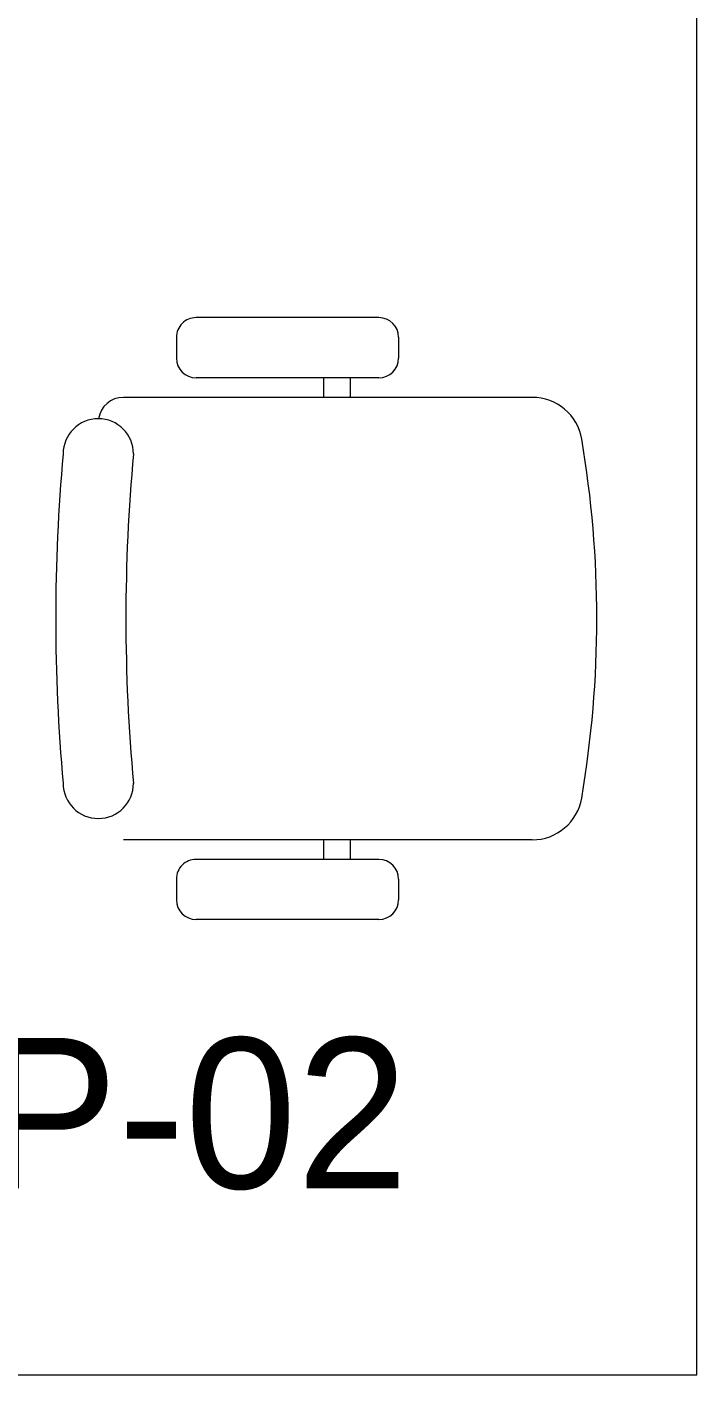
# Model space of a CAD drawing. Header units: metres. Extents: x 75097 to 220695, y -1557923 to -1361206.
# Drawn here: x 117490 to 118159, y -1403665 to -1402304 of the extents above; entities that cross this region are included whole.
import ezdxf
from ezdxf import colors
from ezdxf.entities.mleader import LeaderData, LeaderLine
from ezdxf.math import Vec2, Vec3

# ---------------------------------------------------------------- set-up
doc = ezdxf.new("R2010")
doc.units = ezdxf.units.M
doc.layers.get('0').update_dxf_attribs({"lineweight": 0})
doc.layers.add('A-100 - Copy$0$Medical Equipment and Furniture', color=8, linetype='Continuous', lineweight=0)
doc.layers.add('A-100 - Copy$0$NEW', color=8, linetype='Continuous', lineweight=5)
doc.layers.add('E-POWR', color=7, linetype='Continuous', lineweight=9, true_color=0x4e7e3e)
doc.styles.get("Standard").update_dxf_attribs({"font": 'GOTHIC.TTF'})

# ---------------------------------------------------------------- blocks, each defined once
blk = doc.blocks.new('*X81')
for p, q in [((5, 3), (5, 3)), ((5, 3), (5, 3)), ((5, 3), (5, 3)), ((5, 3), (5, 3)), ((5, 3), (5, 3)), ((5, 3), (5, 3)), ((5, 3), (5, 3)), ((5, 3), (5, 3)), ((5, 3), (5, 3)), ((5, 3), (5, 3)), ((5, 3), (5, 3)), ((5, 3), (5, 3)), ((5, 3), (5, 3)), ((5, 3), (5, 3)), ((5, 3), (5, 3)), ((5, 3), (5, 3)), ((5, 3), (5, 3)), ((5, 3), (5, 3)), ((5, 3), (5, 3)), ((5, 3), (5, 3)), ((5, 3), (5, 3)), ((5, 3), (5, 3)), ((5, 3), (5, 3)), ((5, 3), (5, 3)), ((5, 3), (5, 3)), ((5, 3), (5, 3)), ((5, 3), (5, 3)), ((5, 3), (5, 3)), ((5, 3), (5, 3)), ((5, 3), (5, 3)), ((5, 3), (5, 3)), ((5, 3), (5, 3)), ((5, 3), (5, 3)), ((5, 3), (5, 3)), ((5, 3), (5, 3)), ((5, 3), (5, 3)), ((5, 3), (5, 3)), ((5, 3), (5, 3)), ((5, 3), (5, 3)), ((5, 3), (5, 3)), ((5, 3), (5, 3)), ((5, 3), (5, 3)), ((5, 3), (5, 3)), ((5, 3), (5, 3)), ((5, 3), (5, 3)), ((5, 3), (5, 3)), ((5, 3), (5, 3)), ((5, 3), (5, 3)), ((5, 3), (5, 3)), ((5, 3), (5, 3)), ((5, 3), (5, 3)), ((5, 3), (5, 3)), ((5, 3), (5, 3)), ((5, 3), (5, 3)), ((5, 3), (5, 3)), ((5, 3), (5, 3)), ((5, 3), (5, 3)), ((5, 3), (5, 3)), ((5, 3), (5, 3)), ((5, 3), (5, 3)), ((5, 3), (5, 3)), ((5, 3), (5, 3)), ((5, 3), (5, 3)), ((5, 3), (5, 3)), ((5, 3), (5, 3)), ((5, 3), (5, 3)), ((6, 3), (5, 3)), ((5, 3), (5, 3)), ((6, 3), (5, 3)), ((5, 3), (5, 3)), ((6, 3), (5, 3)), ((5, 3), (5, 3)), ((6, 3), (5, 3)), ((5, 3), (5, 3)), ((5, 3), (5, 3)), ((5, 3), (5, 3)), ((5, 3), (5, 3)), ((5, 3), (5, 3)), ((5, 3), (5, 3)), ((5, 3), (5, 3)), ((5, 3), (5, 3)), ((5, 3), (5, 3)), ((5, 3), (5, 3)), ((5, 3), (5, 3)), ((5, 3), (5, 3)), ((5, 3), (5, 3)), ((5, 3), (5, 3)), ((5, 3), (5, 3)), ((5, 3), (5, 3)), ((5, 3), (5, 3)), ((5, 3), (5, 3)), ((5, 3), (5, 3)), ((5, 3), (5, 3)), ((5, 3), (5, 3)), ((5, 3), (5, 3)), ((5, 3), (5, 3)), ((6, 3), (6, 3)), ((6, 3), (6, 3)), ((6, 3), (6, 3)), ((6, 3), (6, 3)), ((6, 3), (6, 3)), ((6, 3), (6, 3)), ((6, 3), (6, 3)), ((6, 3), (6, 3)), ((6, 3), (6, 3)), ((6, 3), (6, 3)), ((6, 3), (6, 3)), ((6, 3), (6, 3)), ((6, 3), (6, 3)), ((6, 3), (6, 3)), ((6, 3), (6, 3)), ((6, 3), (6, 3)), ((6, 3), (6, 3)), ((6, 3), (6, 3)), ((6, 3), (6, 3)), ((6, 3), (6, 3)), ((6, 3), (6, 3)), ((6, 3), (6, 3)), ((6, 3), (6, 3)), ((6, 3), (6, 3)), ((6, 3), (6, 3)), ((6, 3), (6, 3)), ((6, 3), (6, 3)), ((6, 3), (6, 3)), ((6, 3), (6, 3)), ((6, 3), (6, 3)), ((6, 3), (6, 3)), ((6, 3), (6, 3)), ((6, 3), (6, 3)), ((6, 3), (6, 3)), ((6, 3), (6, 3)), ((6, 3), (6, 3)), ((6, 3), (6, 3)), ((6, 3), (6, 3)), ((6, 3), (6, 3)), ((6, 3), (6, 3)), ((6, 3), (6, 3)), ((6, 3), (6, 3)), ((6, 3), (6, 3)), ((6, 3), (6, 3)), ((6, 3), (6, 3)), ((6, 3), (6, 3)), ((6, 3), (6, 3)), ((6, 3), (6, 3)), ((6, 3), (6, 3)), ((6, 3), (6, 3)), ((6, 3), (6, 3)), ((6, 3), (6, 3)), ((6, 3), (6, 3)), ((6, 3), (6, 3)), ((6, 3), (6, 3)), ((6, 3), (6, 3)), ((6, 3), (6, 3)), ((6, 3), (6, 3)), ((6, 3), (6, 3)), ((6, 3), (6, 3)), ((6, 3), (6, 3)), ((6, 3), (6, 3)), ((6, 3), (6, 3)), ((6, 3), (6, 3)), ((6, 3), (6, 3)), ((6, 3), (6, 3)), ((6, 3), (6, 3)), ((6, 3), (6, 3)), ((6, 3), (6, 3)), ((6, 3), (6, 3)), ((6, 3), (6, 3)), ((6, 3), (6, 3)), ((6, 3), (6, 3)), ((6, 3), (6, 3)), ((6, 3), (6, 3)), ((6, 3), (6, 3)), ((6, 3), (6, 3)), ((6, 3), (6, 3)), ((6, 3), (6, 3)), ((6, 3), (6, 3)), ((6, 3), (6, 3)), ((6, 3), (6, 3)), ((6, 3), (6, 3)), ((6, 3), (6, 3)), ((6, 3), (6, 3)), ((6, 3), (6, 3)), ((6, 3), (6, 3)), ((6, 3), (6, 3)), ((6, 3), (6, 3)), ((6, 3), (6, 3)), ((6, 3), (6, 3)), ((6, 3), (6, 3)), ((6, 3), (6, 3)), ((6, 3), (6, 3)), ((6, 3), (6, 3)), ((6, 3), (6, 3)), ((6, 3), (6, 3)), ((6, 3), (6, 3)), ((6, 3), (6, 3)), ((6, 3), (6, 3)), ((6, 3), (6, 3)), ((6, 3), (6, 3)), ((6, 3), (6, 3)), ((6, 3), (6, 3)), ((6, 3), (6, 3)), ((6, 3), (6, 3)), ((6, 3), (6, 3)), ((6, 3), (6, 3)), ((6, 3), (6, 3)), ((6, 3), (6, 3)), ((6, 3), (6, 3)), ((6, 3), (6, 3)), ((6, 3), (6, 3)), ((6, 3), (6, 3)), ((6, 3), (6, 3)), ((6, 3), (6, 3)), ((6, 3), (6, 3)), ((6, 3), (6, 3)), ((6, 3), (6, 3)), ((6, 3), (6, 3)), ((6, 3), (6, 3)), ((6, 3), (6, 3)), ((6, 3), (6, 3)), ((6, 3), (6, 3)), ((6, 3), (6, 3)), ((6, 3), (6, 3)), ((6, 3), (6, 3)), ((6, 3), (6, 3)), ((6, 3), (6, 3)), ((6, 3), (6, 3)), ((6, 3), (6, 3)), ((6, 3), (6, 3)), ((6, 3), (6, 3)), ((6, 3), (6, 3)), ((6, 3), (6, 3)), ((6, 3), (6, 3)), ((6, 3), (6, 3)), ((6, 3), (6, 3)), ((6, 3), (6, 3)), ((6, 3), (6, 3)), ((6, 3), (6, 3)), ((6, 3), (6, 3)), ((6, 3), (6, 3)), ((6, 3), (6, 3)), ((6, 3), (6, 3)), ((6, 3), (6, 3)), ((6, 3), (6, 3)), ((6, 3), (6, 3)), ((6, 3), (6, 3)), ((6, 3), (6, 3)), ((6, 3), (6, 3)), ((6, 3), (6, 3)), ((6, 3), (6, 3)), ((6, 3), (6, 3)), ((6, 3), (6, 3)), ((6, 3), (6, 3)), ((6, 3), (6, 3)), ((6, 3), (6, 3)), ((6, 3), (6, 3)), ((6, 3), (6, 3)), ((6, 3), (6, 3)), ((6, 3), (6, 3)), ((6, 3), (6, 3)), ((6, 3), (6, 3)), ((6, 3), (6, 3)), ((6, 3), (6, 3)), ((6, 3), (6, 3)), ((6, 3), (6, 3)), ((6, 3), (6, 3)), ((6, 3), (6, 3)), ((6, 3), (6, 3)), ((6, 3), (6, 3)), ((6, 3), (6, 3)), ((6, 3), (6, 3)), ((6, 3), (6, 3)), ((6, 3), (6, 3)), ((6, 3), (6, 3)), ((6, 3), (6, 3)), ((6, 3), (6, 3)), ((6, 3), (6, 3)), ((6, 3), (6, 3)), ((6, 3), (6, 3)), ((6, 3), (6, 3)), ((6, 3), (6, 3)), ((6, 3), (6, 3)), ((6, 3), (6, 3)), ((6, 3), (6, 3)), ((6, 3), (6, 3)), ((6, 3), (6, 3)), ((6, 3), (6, 3)), ((6, 3), (6, 3)), ((6, 3), (6, 3)), ((6, 3), (6, 3)), ((6, 3), (6, 3)), ((6, 3), (6, 3)), ((6, 3), (6, 3)), ((6, 3), (6, 3)), ((6, 3), (6, 3)), ((6, 3), (6, 3)), ((6, 3), (6, 3)), ((6, 3), (6, 3)), ((6, 3), (6, 3)), ((6, 3), (6, 3)), ((6, 3), (6, 3)), ((6, 3), (5, 3)), ((6, 3), (5, 3)), ((6, 3), (5, 3)), ((6, 3), (5, 3)), ((6, 3), (5, 3)), ((6, 3), (6, 3)), ((6, 3), (6, 3)), ((6, 3), (6, 3)), ((6, 3), (6, 3)), ((6, 3), (6, 3)), ((6, 3), (6, 3)), ((6, 3), (6, 3)), ((6, 3), (6, 3)), ((6, 3), (6, 3)), ((6, 3), (6, 3)), ((6, 3), (6, 3)), ((6, 3), (6, 3)), ((6, 3), (6, 3)), ((6, 3), (6, 3)), ((6, 3), (6, 3)), ((6, 3), (6, 3)), ((6, 3), (6, 3)), ((6, 3), (6, 3)), ((6, 3), (6, 3)), ((6, 3), (6, 3)), ((6, 3), (6, 3)), ((6, 3), (6, 3)), ((6, 3), (6, 3)), ((6, 3), (6, 3)), ((6, 3), (6, 3)), ((6, 3), (6, 3)), ((6, 3), (6, 3)), ((6, 3), (6, 3)), ((6, 3), (6, 3)), ((6, 3), (6, 3)), ((6, 3), (6, 3)), ((6, 3), (6, 3)), ((6, 3), (6, 3)), ((6, 3), (6, 3)), ((6, 3), (6, 3)), ((6, 3), (6, 3)), ((6, 3), (6, 3)), ((6, 3), (6, 3)), ((6, 3), (6, 3)), ((6, 3), (6, 3)), ((6, 3), (6, 3)), ((6, 3), (6, 3)), ((6, 3), (6, 3)), ((6, 3), (6, 3)), ((6, 3), (6, 3)), ((6, 3), (6, 3)), ((6, 3), (6, 3)), ((6, 3), (6, 3)), ((6, 3), (6, 3)), ((6, 3), (6, 3)), ((6, 3), (6, 3)), ((6, 3), (6, 3)), ((6, 3), (6, 3)), ((6, 3), (6, 3)), ((6, 3), (6, 3)), ((6, 3), (6, 3)), ((6, 3), (6, 3)), ((6, 3), (6, 3)), ((6, 3), (6, 3)), ((6, 3), (6, 3)), ((6, 3), (6, 3)), ((6, 3), (6, 3)), ((6, 3), (6, 3)), ((6, 3), (6, 3)), ((6, 3), (6, 3)), ((6, 3), (6, 3)), ((6, 3), (6, 3)), ((6, 3), (6, 3)), ((6, 3), (6, 3)), ((6, 3), (6, 3)), ((6, 3), (6, 3)), ((6, 3), (6, 3)), ((6, 3), (6, 3)), ((6, 3), (6, 3)), ((6, 3), (6, 3)), ((6, 3), (6, 3)), ((6, 3), (6, 3)), ((6, 3), (6, 3)), ((6, 3), (6, 3)), ((6, 3), (6, 3)), ((6, 3), (6, 3)), ((6, 3), (6, 3)), ((6, 3), (6, 3)), ((6, 3), (6, 3)), ((6, 3), (6, 3)), ((6, 3), (6, 3)), ((6, 3), (6, 3)), ((6, 3), (6, 3)), ((6, 3), (6, 3)), ((6, 3), (6, 3)), ((6, 3), (6, 3)), ((6, 3), (6, 3)), ((6, 3), (6, 3)), ((6, 3), (6, 3)), ((6, 3), (6, 3)), ((6, 3), (6, 3)), ((6, 3), (6, 3)), ((6, 3), (6, 3)), ((6, 3), (6, 3)), ((6, 3), (6, 3)), ((6, 3), (6, 3)), ((6, 3), (6, 3)), ((6, 3), (6, 3)), ((6, 3), (6, 3)), ((6, 3), (6, 3)), ((6, 3), (6, 3)), ((6, 3), (6, 3)), ((6, 3), (6, 3)), ((6, 3), (6, 3)), ((6, 3), (6, 3)), ((6, 3), (6, 3)), ((6, 3), (6, 3)), ((6, 3), (6, 3)), ((6, 3), (6, 3)), ((6, 3), (6, 3)), ((6, 3), (6, 3)), ((6, 3), (6, 3)), ((6, 3), (6, 3)), ((6, 3), (6, 3)), ((6, 3), (6, 3)), ((6, 3), (6, 3)), ((6, 3), (6, 3)), ((6, 3), (6, 3)), ((6, 3), (6, 3)), ((6, 3), (6, 3)), ((6, 3), (6, 3)), ((6, 3), (6, 3)), ((6, 3), (6, 3)), ((6, 3), (6, 3)), ((6, 3), (6, 3)), ((6, 3), (6, 3)), ((6, 3), (6, 3)), ((6, 3), (6, 3)), ((6, 3), (6, 3)), ((6, 3), (6, 3)), ((6, 3), (6, 3)), ((6, 3), (6, 3)), ((6, 3), (6, 3)), ((6, 3), (6, 3)), ((6, 3), (6, 3)), ((6, 3), (6, 3)), ((6, 3), (6, 3)), ((6, 3), (6, 3)), ((6, 3), (6, 3)), ((6, 3), (6, 3)), ((6, 3), (6, 3)), ((6, 3), (6, 3)), ((6, 3), (6, 3)), ((6, 3), (6, 3)), ((6, 3), (6, 3)), ((6, 3), (6, 3)), ((6, 3), (6, 3)), ((6, 3), (6, 3)), ((6, 3), (6, 3)), ((6, 3), (6, 3)), ((6, 3), (6, 3)), ((6, 3), (6, 3)), ((6, 3), (6, 3)), ((6, 3), (6, 3)), ((6, 3), (6, 3)), ((6, 3), (6, 3)), ((6, 3), (6, 3)), ((6, 3), (6, 3)), ((6, 3), (6, 3)), ((6, 3), (6, 3)), ((6, 3), (6, 3)), ((6, 3), (6, 3)), ((6, 3), (6, 3)), ((6, 3), (6, 3)), ((6, 3), (6, 3)), ((6, 3), (6, 3)), ((6, 3), (6, 3)), ((6, 3), (6, 3)), ((6, 3), (6, 3)), ((6, 3), (6, 3)), ((6, 3), (6, 3)), ((6, 3), (6, 3)), ((6, 3), (6, 3)), ((6, 3), (6, 3)), ((6, 3), (6, 3)), ((6, 3), (6, 3)), ((6, 3), (6, 3)), ((6, 3), (6, 3)), ((6, 3), (6, 3)), ((6, 3), (6, 3)), ((6, 3), (6, 3)), ((6, 3), (6, 3)), ((6, 3), (6, 3)), ((6, 3), (6, 3)), ((6, 3), (6, 3)), ((6, 3), (6, 3)), ((6, 3), (6, 3)), ((6, 3), (6, 3)), ((6, 3), (6, 3)), ((6, 3), (6, 3)), ((6, 3), (6, 3)), ((6, 3), (6, 3)), ((6, 3), (6, 3)), ((6, 3), (6, 3)), ((6, 3), (6, 3)), ((6, 3), (6, 3)), ((6, 3), (6, 3)), ((6, 3), (6, 3)), ((6, 3), (6, 3)), ((6, 3), (6, 3)), ((6, 3), (6, 3)), ((6, 3), (6, 3)), ((6, 3), (6, 3)), ((6, 3), (6, 3)), ((6, 3), (6, 3)), ((6, 3), (6, 3)), ((6, 3), (6, 3)), ((6, 3), (6, 3)), ((6, 3), (6, 3)), ((6, 3), (6, 3)), ((6, 3), (6, 3)), ((6, 3), (6, 3)), ((6, 3), (6, 3)), ((6, 3), (6, 3)), ((6, 3), (6, 3)), ((6, 3), (6, 3)), ((6, 3), (6, 3)), ((6, 3), (6, 3)), ((6, 3), (6, 3)), ((6, 3), (6, 3)), ((6, 3), (6, 3)), ((6, 3), (6, 3)), ((6, 3), (6, 3)), ((6, 3), (6, 3)), ((6, 3), (6, 3)), ((6, 3), (6, 3)), ((6, 3), (6, 3)), ((6, 3), (6, 3)), ((6, 3), (6, 3)), ((6, 3), (6, 3)), ((6, 3), (6, 3)), ((6, 3), (6, 3)), ((6, 3), (6, 3)), ((6, 3), (6, 3)), ((6, 3), (6, 3)), ((6, 3), (6, 3)), ((6, 3), (6, 3)), ((6, 3), (6, 3)), ((6, 3), (6, 3)), ((6, 3), (6, 3)), ((6, 3), (6, 3)), ((6, 3), (6, 3)), ((6, 3), (6, 3)), ((6, 3), (6, 3)), ((6, 3), (6, 3)), ((6, 3), (6, 3)), ((6, 3), (6, 3)), ((6, 3), (6, 3)), ((6, 3), (6, 3)), ((6, 3), (6, 3)), ((6, 3), (6, 3)), ((6, 3), (6, 3)), ((6, 3), (6, 3)), ((6, 3), (6, 3)), ((6, 3), (6, 3)), ((6, 3), (6, 3)), ((6, 3), (6, 3)), ((6, 3), (6, 3)), ((6, 3), (6, 3)), ((6, 3), (6, 3)), ((6, 3), (6, 3)), ((6, 3), (6, 3)), ((6, 3), (6, 3)), ((6, 3), (6, 3)), ((6, 3), (6, 3)), ((6, 3), (6, 3)), ((6, 3), (6, 3)), ((6, 3), (6, 3)), ((6, 3), (6, 3)), ((6, 3), (6, 3)), ((6, 3), (6, 3)), ((6, 3), (6, 3)), ((6, 3), (6, 3)), ((6, 3), (6, 3)), ((6, 3), (6, 3)), ((6, 3), (6, 3)), ((6, 3), (6, 3)), ((6, 3), (6, 3)), ((6, 3), (6, 3)), ((6, 3), (6, 3)), ((6, 3), (6, 3)), ((6, 3), (6, 3)), ((6, 3), (6, 3)), ((6, 3), (6, 3)), ((6, 3), (6, 3)), ((6, 3), (6, 3)), ((6, 3), (6, 3)), ((6, 3), (6, 3)), ((6, 3), (6, 3)), ((6, 3), (6, 3)), ((6, 3), (6, 3)), ((6, 3), (6, 3)), ((6, 3), (6, 3)), ((6, 3), (6, 3)), ((6, 3), (6, 3)), ((6, 3), (6, 3)), ((6, 3), (6, 3)), ((6, 3), (6, 3)), ((6, 3), (6, 3)), ((6, 3), (6, 3)), ((6, 3), (6, 3)), ((6, 3), (6, 3)), ((6, 3), (6, 3)), ((6, 3), (6, 3)), ((6, 3), (6, 3)), ((6, 3), (6, 3)), ((6, 3), (6, 3)), ((6, 3), (6, 3)), ((6, 3), (6, 3)), ((6, 3), (6, 3)), ((6, 3), (6, 3)), ((6, 3), (6, 3))]:
    blk.add_line(p, q)
blk = doc.blocks.new('*X82')
for p, q in [((13, 1), (13, 1)), ((13, 1), (13, 1)), ((13, 1), (13, 1)), ((13, 1), (13, 1)), ((13, 1), (13, 1)), ((13, 1), (13, 1)), ((13, 1), (13, 1)), ((13, 1), (13, 1)), ((13, 1), (13, 1)), ((13, 1), (13, 1)), ((13, 1), (13, 1)), ((13, 1), (13, 1)), ((13, 1), (13, 1)), ((13, 1), (13, 1)), ((13, 1), (13, 1)), ((13, 1), (14, 1)), ((13, 1), (14, 1)), ((13, 1), (14, 1)), ((13, 1), (13, 1)), ((13, 1), (13, 1)), ((13, 1), (13, 1)), ((13, 1), (13, 1)), ((13, 1), (13, 1)), ((13, 1), (13, 1)), ((13, 1), (13, 1)), ((13, 1), (13, 1)), ((13, 1), (13, 1)), ((13, 1), (13, 1)), ((13, 1), (13, 1)), ((13, 1), (13, 1)), ((13, 1), (13, 1)), ((13, 1), (13, 1)), ((13, 1), (13, 1)), ((13, 1), (13, 1)), ((13, 1), (13, 1)), ((13, 1), (13, 1)), ((13, 1), (13, 1)), ((13, 1), (13, 1)), ((13, 1), (13, 1)), ((13, 1), (13, 1)), ((13, 1), (13, 1)), ((13, 1), (13, 1)), ((13, 1), (13, 1)), ((13, 1), (13, 1)), ((13, 1), (13, 1)), ((13, 1), (13, 1)), ((13, 1), (13, 1)), ((13, 1), (13, 1)), ((13, 1), (13, 1)), ((13, 1), (13, 1)), ((13, 1), (13, 1)), ((13, 1), (13, 1)), ((13, 1), (13, 1)), ((13, 1), (13, 1)), ((13, 1), (13, 1)), ((13, 1), (13, 1)), ((13, 1), (13, 1)), ((13, 1), (13, 1)), ((13, 1), (13, 1)), ((13, 1), (13, 1)), ((13, 1), (13, 1)), ((13, 1), (13, 1)), ((13, 1), (13, 1)), ((13, 1), (13, 1)), ((13, 1), (13, 1)), ((13, 1), (13, 1)), ((13, 1), (13, 1)), ((13, 1), (13, 1)), ((13, 1), (13, 1)), ((13, 1), (13, 1)), ((13, 1), (13, 1)), ((13, 1), (13, 1)), ((13, 1), (13, 1)), ((13, 1), (13, 1)), ((13, 1), (13, 1)), ((13, 1), (13, 1)), ((13, 1), (13, 1)), ((13, 1), (13, 1)), ((13, 1), (13, 1)), ((13, 1), (13, 1)), ((13, 1), (13, 1)), ((13, 1), (13, 1)), ((13, 1), (13, 1)), ((13, 1), (13, 1)), ((13, 1), (13, 1)), ((13, 1), (13, 1)), ((13, 1), (13, 1)), ((13, 1), (13, 1)), ((13, 1), (13, 1)), ((13, 1), (13, 1)), ((13, 1), (13, 1)), ((13, 1), (13, 1)), ((13, 1), (13, 1)), ((13, 1), (13, 1)), ((13, 1), (13, 1)), ((13, 1), (13, 1)), ((13, 1), (13, 1)), ((13, 1), (13, 1)), ((13, 1), (13, 1)), ((13, 1), (13, 1)), ((13, 1), (13, 1)), ((13, 1), (13, 1)), ((13, 1), (13, 1)), ((13, 1), (13, 1)), ((13, 1), (13, 1)), ((13, 1), (13, 1)), ((13, 1), (13, 1)), ((13, 1), (13, 1)), ((13, 1), (13, 1)), ((13, 1), (13, 1)), ((13, 1), (13, 1)), ((13, 1), (13, 1)), ((13, 1), (13, 1)), ((13, 1), (13, 1)), ((13, 1), (13, 1)), ((13, 1), (13, 1)), ((13, 1), (13, 1)), ((13, 1), (13, 1)), ((13, 1), (13, 1)), ((13, 1), (13, 1)), ((13, 1), (13, 1)), ((13, 1), (13, 1)), ((13, 1), (13, 1)), ((13, 1), (14, 1)), ((13, 0), (13, 0)), ((13, 0), (13, 0)), ((13, 0), (13, 0)), ((13, 0), (13, 0)), ((13, 0), (13, 0)), ((13, 0), (13, 0)), ((13, 0), (13, 0)), ((13, 0), (13, 0)), ((13, 0), (13, 0)), ((13, 0), (13, 0)), ((13, 0), (13, 0)), ((13, 0), (13, 0)), ((13, 0), (13, 0)), ((13, 0), (13, 0)), ((13, 0), (13, 0)), ((13, 0), (13, 0)), ((13, 0), (13, 0)), ((13, 0), (13, 0)), ((13, 0), (13, 0)), ((13, 0), (13, 0)), ((13, 0), (13, 0)), ((13, 0), (13, 0)), ((13, 0), (13, 0)), ((13, 0), (13, 0)), ((13, 0), (13, 0)), ((13, 0), (13, 0)), ((13, 0), (13, 0)), ((13, 0), (13, 0)), ((13, 0), (13, 0)), ((13, 0), (13, 0)), ((13, 0), (13, 0)), ((13, 0), (13, 0)), ((13, 0), (13, 0)), ((13, 0), (13, 0)), ((13, 0), (13, 0)), ((13, 0), (13, 0)), ((13, 0), (13, 0)), ((13, 0), (13, 0)), ((13, 0), (13, 0)), ((13, 0), (13, 0)), ((13, 0), (13, 0)), ((13, 0), (13, 0)), ((13, 0), (13, 0)), ((13, 0), (13, 0)), ((13, 0), (13, 0)), ((13, 0), (13, 0)), ((13, 0), (13, 0)), ((13, 0), (13, 0)), ((13, 0), (14, 0)), ((13, 0), (14, 0)), ((13, 0), (13, 0)), ((13, 0), (14, 0)), ((14, 1), (14, 1)), ((14, 1), (14, 1)), ((14, 1), (14, 1)), ((14, 1), (14, 1)), ((14, 1), (14, 1)), ((14, 1), (14, 1)), ((14, 1), (14, 1)), ((14, 1), (14, 1)), ((14, 1), (14, 1)), ((14, 1), (14, 1)), ((14, 1), (14, 1)), ((14, 1), (14, 1)), ((14, 1), (14, 1)), ((14, 1), (14, 1)), ((14, 1), (14, 1)), ((14, 1), (14, 1)), ((14, 1), (14, 1)), ((14, 1), (14, 1)), ((14, 1), (14, 1)), ((14, 1), (14, 1)), ((14, 1), (14, 1)), ((14, 1), (14, 1)), ((14, 1), (14, 1)), ((14, 1), (14, 1)), ((14, 1), (14, 1)), ((14, 1), (14, 1)), ((14, 1), (14, 1)), ((14, 1), (14, 1)), ((14, 1), (14, 1)), ((14, 1), (14, 1)), ((14, 1), (14, 1)), ((14, 1), (14, 1)), ((14, 1), (14, 1)), ((14, 1), (14, 1)), ((14, 1), (14, 1)), ((14, 1), (14, 1)), ((14, 1), (14, 1)), ((14, 1), (14, 1)), ((14, 1), (14, 1)), ((14, 1), (14, 1)), ((14, 1), (14, 1)), ((14, 1), (14, 1)), ((14, 1), (14, 1)), ((14, 1), (14, 1)), ((14, 1), (14, 1)), ((14, 1), (14, 1)), ((14, 1), (14, 1)), ((14, 1), (14, 1)), ((14, 1), (14, 1)), ((14, 1), (14, 1)), ((14, 1), (14, 1)), ((14, 1), (14, 1)), ((14, 1), (14, 1)), ((14, 1), (14, 1)), ((14, 1), (14, 1)), ((14, 1), (14, 1)), ((14, 1), (14, 1)), ((14, 1), (14, 1)), ((14, 1), (14, 1)), ((14, 1), (14, 1)), ((14, 1), (14, 1)), ((14, 1), (14, 1)), ((14, 1), (14, 1)), ((14, 1), (14, 1)), ((14, 1), (14, 1)), ((14, 1), (14, 1)), ((14, 1), (14, 1)), ((14, 1), (14, 1)), ((14, 1), (14, 1)), ((14, 1), (14, 1)), ((14, 1), (14, 1)), ((14, 1), (14, 1)), ((14, 1), (14, 1)), ((14, 1), (14, 1)), ((14, 1), (14, 1)), ((14, 1), (14, 1)), ((14, 1), (14, 1)), ((14, 1), (14, 1)), ((14, 1), (14, 1)), ((14, 1), (14, 1)), ((14, 1), (14, 1)), ((14, 1), (14, 1)), ((14, 1), (14, 1)), ((14, 1), (14, 1)), ((14, 1), (14, 1)), ((14, 1), (14, 1)), ((14, 1), (14, 1)), ((14, 1), (14, 1)), ((14, 1), (14, 1)), ((14, 1), (14, 1)), ((14, 1), (14, 1)), ((14, 1), (14, 1)), ((14, 1), (14, 1)), ((14, 1), (14, 1)), ((14, 0), (14, 0)), ((14, 0), (14, 0)), ((14, 0), (14, 0)), ((14, 0), (14, 0)), ((14, 0), (14, 0)), ((14, 0), (14, 0)), ((14, 0), (14, 0)), ((14, 0), (14, 0)), ((14, 0), (14, 0)), ((14, 0), (14, 0)), ((14, 0), (14, 0)), ((14, 0), (14, 0)), ((14, 0), (14, 0)), ((14, 0), (14, 0)), ((14, 0), (14, 0)), ((14, 0), (14, 0)), ((14, 0), (14, 0)), ((14, 0), (14, 0)), ((14, 0), (14, 0)), ((14, 0), (14, 0)), ((14, 0), (14, 0)), ((14, 0), (14, 0)), ((14, 0), (14, 0)), ((14, 0), (14, 0)), ((14, 0), (14, 0)), ((14, 0), (14, 0)), ((14, 0), (14, 0)), ((14, 0), (14, 0)), ((14, 0), (14, 0)), ((14, 0), (14, 0)), ((14, 0), (14, 0)), ((14, 0), (14, 0)), ((14, 0), (14, 0)), ((14, 0), (14, 0)), ((14, 0), (14, 0)), ((14, 0), (14, 0)), ((14, 0), (14, 0)), ((14, 0), (14, 0)), ((14, 0), (14, 0)), ((14, 0), (14, 0)), ((14, 0), (14, 0)), ((14, 0), (14, 0)), ((14, 0), (14, 0)), ((14, 0), (14, 0)), ((14, 0), (14, 0)), ((14, 0), (14, 0)), ((14, 0), (14, 0)), ((14, 0), (14, 0)), ((13, 0), (13, 0)), ((13, 0), (14, 0)), ((13, 0), (13, 0)), ((13, 0), (14, 0)), ((13, 0), (13, 0)), ((13, 0), (14, 0)), ((13, 0), (13, 0)), ((13, 0), (13, 0)), ((13, 0), (13, 0)), ((13, 0), (13, 0)), ((13, 0), (14, 0)), ((13, 0), (13, 0)), ((13, 0), (14, 0)), ((13, 0), (13, 0)), ((13, 0), (14, 0)), ((13, 0), (13, 0)), ((13, 0), (14, 0)), ((13, 0), (13, 0)), ((13, 0), (14, 0)), ((13, 0), (13, 0)), ((13, 0), (14, 0)), ((13, 0), (13, 0)), ((13, 0), (14, 0)), ((13, 0), (13, 0)), ((13, 0), (13, 0)), ((13, 0), (13, 0)), ((13, 0), (14, 0)), ((13, 0), (13, 0)), ((13, 0), (14, 0)), ((13, 0), (13, 0)), ((13, 0), (14, 0)), ((13, 0), (13, 0)), ((13, 0), (14, 0)), ((13, 0), (13, 0)), ((13, 0), (13, 0)), ((13, 0), (13, 0)), ((13, 0), (13, 0)), ((13, 0), (13, 0)), ((13, 0), (13, 0)), ((13, 0), (13, 0)), ((13, 0), (13, 0)), ((13, 0), (13, 0)), ((13, 0), (13, 0)), ((13, 0), (13, 0)), ((13, 0), (13, 0)), ((13, 0), (13, 0)), ((13, 0), (13, 0)), ((13, 0), (13, 0)), ((13, 0), (13, 0)), ((13, 0), (13, 0)), ((13, 0), (13, 0)), ((13, 0), (13, 0)), ((13, 0), (13, 0)), ((13, 0), (13, 0)), ((13, 0), (13, 0)), ((13, 0), (13, 0)), ((13, 0), (13, 0)), ((13, 0), (13, 0)), ((13, 0), (13, 0)), ((13, 0), (13, 0)), ((13, 0), (13, 0)), ((13, 0), (13, 0)), ((13, 0), (13, 0)), ((13, 0), (13, 0)), ((13, -1), (13, -1)), ((13, -1), (13, -1)), ((13, -1), (13, -1)), ((13, -1), (13, -1)), ((13, -1), (13, -1)), ((13, -1), (14, -1)), ((13, -1), (13, -1)), ((14, 0), (14, 0)), ((14, 0), (14, 0)), ((14, 0), (14, 0)), ((14, 0), (14, 0)), ((14, 0), (14, 0)), ((14, 0), (14, 0)), ((14, 0), (14, 0)), ((14, 0), (14, 0)), ((14, 0), (14, 0)), ((14, 0), (14, 0)), ((14, 0), (14, 0)), ((14, 0), (14, 0)), ((14, 0), (14, 0)), ((14, 0), (14, 0)), ((14, 0), (14, 0)), ((13, 0), (14, 0)), ((14, 0), (14, 0)), ((14, 0), (14, 0)), ((14, 0), (14, 0)), ((14, 0), (14, 0)), ((14, 0), (14, 0)), ((14, 0), (14, 0)), ((14, 0), (14, 0)), ((14, 0), (14, 0)), ((14, 0), (14, 0)), ((14, 0), (14, 0)), ((14, 0), (14, 0)), ((14, 0), (14, 0)), ((14, 0), (14, 0)), ((14, 0), (14, 0)), ((14, 0), (14, 0)), ((14, 0), (14, 0)), ((14, 0), (14, 0)), ((14, 0), (14, 0)), ((14, 0), (14, 0)), ((14, 0), (14, 0)), ((14, 0), (14, 0)), ((14, 0), (14, 0)), ((14, 0), (14, 0)), ((14, 0), (14, 0)), ((14, 0), (14, 0)), ((14, 0), (14, 0)), ((14, 0), (14, 0)), ((14, 0), (14, 0)), ((14, 0), (14, 0)), ((14, 0), (14, 0)), ((14, 0), (14, 0)), ((14, 0), (14, 0)), ((14, 0), (14, 0)), ((14, 0), (14, 0)), ((14, -1), (14, -1)), ((14, -1), (14, -1)), ((14, -1), (14, -1)), ((14, -1), (14, -1)), ((14, -1), (14, -1))]:
    blk.add_line(p, q)
blk = doc.blocks.new('A-100 - Copy$0$GF21018-P')
for p, q in [((-0.2207, 0.4756), (-0.2207, 0.0675)), ((0.2205, 0.4756), (0.2205, 0.0675)), ((-0.2806, 0.3422), (-0.2598, 0.3422)), ((0.2596, 0.3422), (0.2804, 0.3422)), ((-0.3002, 0.3226), (-0.3002, 0.14)), ((-0.2402, 0.3226), (-0.2402, 0.14)), ((0.24, 0.3226), (0.24, 0.14)), ((0.3, 0.3226), (0.3, 0.14)), ((-0.2402, 0.2937), (-0.2207, 0.2937)), ((0.2205, 0.2937), (0.24, 0.2937)), ((-0.2402, 0.2671), (-0.2207, 0.2671)), ((0.2205, 0.2671), (0.24, 0.2671)), ((-0.2806, 0.1204), (-0.2598, 0.1204)), ((0.2596, 0.1204), (0.2804, 0.1204))]:
    blk.add_line(p, q)
for points in [[(0.24, 0.2937), (0.24, 0.2937), (0.24, 0.2937), (0.24, 0.2937), (0.24, 0.2937), (0.24, 0.2937), (0.24, 0.2937), (0.24, 0.2937), (0.24, 0.2937), (0.24, 0.2937), (0.24, 0.2937), (0.24, 0.2937), (0.24, 0.2937), (0.24, 0.2937), (0.24, 0.2937), (0.24, 0.2937), (0.24, 0.2937), (0.24, 0.2937), (0.24, 0.2937), (0.24, 0.2937), (0.24, 0.2937), (0.24, 0.2937), (0.24, 0.2937), (0.24, 0.2937), (0.24, 0.2937), (0.24, 0.2937), (0.24, 0.2937), (0.24, 0.2937), (0.24, 0.2937), (0.24, 0.2937), (0.24, 0.2937), (0.24, 0.2937), (0.24, 0.2937), (0.24, 0.2937), (0.24, 0.2937), (0.24, 0.2937), (0.24, 0.2937), (0.24, 0.2937), (0.24, 0.2937), (0.24, 0.2937), (0.24, 0.2937), (0.24, 0.2937), (0.24, 0.2937), (0.24, 0.2937), (0.24, 0.2937), (0.24, 0.2937), (0.24, 0.2937), (0.24, 0.2937), (0.24, 0.2937), (0.24, 0.2937), (0.24, 0.2937), (0.24, 0.2937), (0.24, 0.2937), (0.24, 0.2937), (0.24, 0.2937), (0.24, 0.2937), (0.24, 0.2937), (0.24, 0.2937), (0.24, 0.2937), (0.24, 0.2937), (0.24, 0.2937), (0.24, 0.2937), (0.24, 0.2937), (0.24, 0.2937), (0.24, 0.2937), (0.24, 0.2937), (0.24, 0.2937), (0.24, 0.2937), (0.24, 0.2937), (0.24, 0.2937), (0.24, 0.2937), (0.24, 0.2937), (0.24, 0.2937), (0.24, 0.2937), (0.24, 0.2937), (0.24, 0.2937), (0.24, 0.2937), (0.24, 0.2937), (0.24, 0.2937), (0.24, 0.2937), (0.24, 0.2937), (0.24, 0.2937), (0.24, 0.2937), (0.24, 0.2937), (0.24, 0.2937), (0.24, 0.2937), (0.24, 0.2937), (0.24, 0.2937), (0.24, 0.2937), (0.24, 0.2937), (0.24, 0.2937), (0.24, 0.2937), (0.24, 0.2937), (0.24, 0.2937), (0.24, 0.2937), (0.24, 0.2937), (0.24, 0.2937), (0.24, 0.2937), (0.24, 0.2937), (0.24, 0.2937), (0.24, 0.2937), (0.24, 0.2937), (0.24, 0.2937), (0.24, 0.2937), (0.24, 0.2937), (0.24, 0.2937), (0.24, 0.2937), (0.24, 0.2937), (0.24, 0.2937), (0.24, 0.2937), (0.24, 0.2937), (0.24, 0.2937), (0.24, 0.2937), (0.24, 0.2937), (0.24, 0.2937), (0.24, 0.2937), (0.24, 0.2937), (0.24, 0.2937), (0.24, 0.2937), (0.24, 0.2937), (0.24, 0.2937), (0.24, 0.2937), (0.24, 0.2937), (0.24, 0.2937), (0.24, 0.2937), (0.24, 0.2937), (0.24, 0.2937), (0.24, 0.2937), (0.24, 0.2937), (0.24, 0.2937), (0.24, 0.2937), (0.24, 0.2937), (0.24, 0.2937), (0.24, 0.2937), (0.24, 0.2937), (0.24, 0.2937), (0.24, 0.2937), (0.24, 0.2937), (0.24, 0.2937), (0.24, 0.2937), (0.24, 0.2937), (0.24, 0.2937), (0.24, 0.2937), (0.24, 0.2937), (0.24, 0.2937), (0.24, 0.2937), (0.24, 0.2937), (0.24, 0.2937), (0.24, 0.2937), (0.24, 0.2937), (0.24, 0.2937), (0.24, 0.2937), (0.24, 0.2937), (0.24, 0.2937), (0.24, 0.2937), (0.24, 0.2937), (0.24, 0.2937), (0.24, 0.2937), (0.24, 0.2937), (0.24, 0.2937), (0.24, 0.2937), (0.24, 0.2937), (0.24, 0.2937), (0.24, 0.2937), (0.24, 0.2937), (0.24, 0.2937), (0.24, 0.2937), (0.24, 0.2937), (0.24, 0.2937), (0.24, 0.2937), (0.24, 0.2937), (0.24, 0.2937), (0.24, 0.2937), (0.24, 0.2937), (0.24, 0.2937), (0.24, 0.2937), (0.24, 0.2937), (0.24, 0.2937), (0.24, 0.2937), (0.24, 0.2937), (0.24, 0.2937), (0.24, 0.2937), (0.24, 0.2937), (0.24, 0.2937), (0.24, 0.2937), (0.24, 0.2937), (0.24, 0.2937), (0.24, 0.2937), (0.24, 0.2937), (0.24, 0.2937), (0.24, 0.2937), (0.24, 0.2937), (0.24, 0.2937), (0.24, 0.2937), (0.24, 0.2937), (0.24, 0.2937), (0.24, 0.2937), (0.24, 0.2937), (0.24, 0.2937), (0.24, 0.2937), (0.24, 0.2937), (0.24, 0.2937), (0.24, 0.2937), (0.24, 0.2937), (0.24, 0.2937), (0.24, 0.2937), (0.24, 0.2937), (0.24, 0.2937), (0.24, 0.2937), (0.24, 0.2937), (0.24, 0.2937), (0.24, 0.2937), (0.24, 0.2937), (0.24, 0.2937), (0.24, 0.2937), (0.24, 0.2937), (0.24, 0.2937), (0.24, 0.2937), (0.24, 0.2937), (0.24, 0.2937), (0.24, 0.2937), (0.24, 0.2937), (0.24, 0.2937), (0.24, 0.2937), (0.24, 0.2937), (0.24, 0.2937), (0.24, 0.2937), (0.24, 0.2937), (0.24, 0.2937), (0.24, 0.2937), (0.24, 0.2937), (0.24, 0.2937), (0.24, 0.2937), (0.24, 0.2937), (0.24, 0.2937), (0.24, 0.2937), (0.24, 0.2937), (0.24, 0.2937), (0.24, 0.2937), (0.24, 0.2937), (0.24, 0.2937), (0.24, 0.2937), (0.24, 0.2937), (0.24, 0.2937), (0.24, 0.2937), (0.24, 0.2937), (0.24, 0.2937), (0.24, 0.2937), (0.24, 0.2937), (0.24, 0.2937), (0.24, 0.2937), (0.24, 0.2937), (0.24, 0.2937), (0.24, 0.2937), (0.24, 0.2937), (0.24, 0.2937), (0.24, 0.2937), (0.24, 0.2937), (0.24, 0.2937), (0.24, 0.2937), (0.24, 0.2937), (0.24, 0.2937), (0.24, 0.2937), (0.24, 0.2937), (0.24, 0.2937), (0.24, 0.2937), (0.24, 0.2937), (0.24, 0.2937), (0.24, 0.2937), (0.24, 0.2937), (0.24, 0.2937), (0.24, 0.2937), (0.24, 0.2937), (0.24, 0.2937), (0.24, 0.2937), (0.24, 0.2937), (0.24, 0.2937)], [(0.24, 0.2937), (0.24, 0.2937), (0.24, 0.2937), (0.24, 0.2937), (0.24, 0.2937), (0.24, 0.2937), (0.24, 0.2937), (0.24, 0.2937), (0.24, 0.2937), (0.24, 0.2937), (0.24, 0.2937), (0.24, 0.2937), (0.24, 0.2937), (0.24, 0.2937), (0.24, 0.2937), (0.24, 0.2937), (0.24, 0.2937), (0.24, 0.2937), (0.24, 0.2937), (0.24, 0.2937), (0.24, 0.2937), (0.24, 0.2937), (0.24, 0.2937), (0.24, 0.2937), (0.24, 0.2937), (0.24, 0.2937), (0.24, 0.2937), (0.24, 0.2937), (0.24, 0.2937), (0.24, 0.2937), (0.24, 0.2937), (0.24, 0.2937), (0.24, 0.2937), (0.24, 0.2937), (0.24, 0.2937), (0.24, 0.2937), (0.24, 0.2937), (0.24, 0.2937), (0.24, 0.2937), (0.24, 0.2937), (0.24, 0.2937), (0.24, 0.2937), (0.24, 0.2937), (0.24, 0.2937), (0.24, 0.2937), (0.24, 0.2937), (0.24, 0.2937), (0.24, 0.2937), (0.24, 0.2937), (0.24, 0.2937), (0.24, 0.2937), (0.24, 0.2937), (0.24, 0.2937), (0.24, 0.2937), (0.24, 0.2937), (0.24, 0.2937), (0.24, 0.2937), (0.24, 0.2937), (0.24, 0.2937), (0.24, 0.2937), (0.24, 0.2937), (0.24, 0.2937), (0.24, 0.2937), (0.24, 0.2937), (0.24, 0.2937), (0.24, 0.2937), (0.24, 0.2937), (0.24, 0.2937), (0.24, 0.2937), (0.24, 0.2937), (0.24, 0.2937), (0.24, 0.2937), (0.24, 0.2937), (0.24, 0.2937), (0.24, 0.2937), (0.24, 0.2937), (0.24, 0.2937), (0.24, 0.2937), (0.24, 0.2937), (0.24, 0.2937), (0.24, 0.2937), (0.24, 0.2937), (0.24, 0.2937), (0.24, 0.2937), (0.24, 0.2937), (0.24, 0.2937), (0.24, 0.2937), (0.24, 0.2937), (0.24, 0.2937), (0.24, 0.2937), (0.24, 0.2937), (0.24, 0.2937), (0.24, 0.2937), (0.24, 0.2937), (0.24, 0.2937), (0.24, 0.2937), (0.24, 0.2937), (0.24, 0.2937), (0.24, 0.2937), (0.24, 0.2937), (0.24, 0.2937), (0.24, 0.2937), (0.24, 0.2937), (0.24, 0.2937), (0.24, 0.2937), (0.24, 0.2937), (0.24, 0.2937), (0.24, 0.2937), (0.24, 0.2937), (0.24, 0.2937), (0.24, 0.2937), (0.24, 0.2937), (0.24, 0.2937), (0.24, 0.2937), (0.24, 0.2937), (0.24, 0.2937), (0.24, 0.2937), (0.24, 0.2937), (0.24, 0.2937), (0.24, 0.2937), (0.24, 0.2937), (0.24, 0.2937), (0.24, 0.2937), (0.24, 0.2937), (0.24, 0.2937), (0.24, 0.2937), (0.24, 0.2937), (0.24, 0.2937), (0.24, 0.2937), (0.24, 0.2937), (0.24, 0.2937), (0.24, 0.2937), (0.24, 0.2937), (0.24, 0.2937), (0.24, 0.2937), (0.24, 0.2937), (0.24, 0.2937), (0.24, 0.2937), (0.24, 0.2937), (0.24, 0.2937), (0.24, 0.2937), (0.24, 0.2937), (0.24, 0.2937), (0.24, 0.2937), (0.24, 0.2937), (0.24, 0.2937), (0.24, 0.2937), (0.24, 0.2937), (0.24, 0.2937), (0.24, 0.2937), (0.24, 0.2937), (0.24, 0.2937), (0.24, 0.2937), (0.24, 0.2937), (0.24, 0.2937), (0.24, 0.2937), (0.24, 0.2937), (0.24, 0.2937), (0.24, 0.2937), (0.24, 0.2937), (0.24, 0.2937), (0.24, 0.2937), (0.24, 0.2937), (0.24, 0.2937), (0.24, 0.2937), (0.24, 0.2937), (0.24, 0.2937), (0.24, 0.2937), (0.24, 0.2937), (0.24, 0.2937), (0.24, 0.2937), (0.24, 0.2937), (0.24, 0.2937), (0.24, 0.2937), (0.24, 0.2937), (0.24, 0.2937), (0.24, 0.2937), (0.24, 0.2937), (0.24, 0.2937), (0.24, 0.2937), (0.24, 0.2937), (0.24, 0.2937), (0.24, 0.2937), (0.24, 0.2937), (0.24, 0.2937), (0.24, 0.2937), (0.24, 0.2937), (0.24, 0.2937), (0.24, 0.2937), (0.24, 0.2937), (0.24, 0.2937), (0.24, 0.2937), (0.24, 0.2937), (0.24, 0.2937), (0.24, 0.2937), (0.24, 0.2937), (0.24, 0.2937), (0.24, 0.2937), (0.24, 0.2937), (0.24, 0.2937), (0.24, 0.2937), (0.24, 0.2937), (0.24, 0.2937), (0.24, 0.2937), (0.24, 0.2937), (0.24, 0.2937), (0.24, 0.2937), (0.24, 0.2937), (0.24, 0.2937), (0.24, 0.2937), (0.24, 0.2937), (0.24, 0.2937), (0.24, 0.2937), (0.24, 0.2937), (0.24, 0.2937), (0.24, 0.2937), (0.24, 0.2937), (0.24, 0.2937), (0.24, 0.2937)], [(0.24, 0.2937), (0.24, 0.2937), (0.24, 0.2937), (0.24, 0.2937), (0.24, 0.2937), (0.24, 0.2937), (0.24, 0.2937), (0.24, 0.2937), (0.24, 0.2937), (0.24, 0.2937), (0.24, 0.2937), (0.24, 0.2937), (0.24, 0.2937), (0.24, 0.2937), (0.24, 0.2937), (0.24, 0.2937), (0.24, 0.2937), (0.24, 0.2937), (0.24, 0.2937), (0.24, 0.2937), (0.24, 0.2937), (0.24, 0.2937), (0.24, 0.2937), (0.24, 0.2937), (0.24, 0.2937), (0.24, 0.2937), (0.24, 0.2937), (0.24, 0.2937), (0.24, 0.2937), (0.24, 0.2937), (0.24, 0.2937), (0.24, 0.2937), (0.24, 0.2937), (0.24, 0.2937), (0.24, 0.2937), (0.24, 0.2937), (0.24, 0.2937), (0.24, 0.2937), (0.24, 0.2937), (0.24, 0.2937), (0.24, 0.2937), (0.24, 0.2937), (0.24, 0.2937), (0.24, 0.2937), (0.24, 0.2937), (0.24, 0.2937), (0.24, 0.2937), (0.24, 0.2937), (0.24, 0.2937), (0.24, 0.2937), (0.24, 0.2937), (0.24, 0.2937), (0.24, 0.2937), (0.24, 0.2937), (0.24, 0.2937), (0.24, 0.2937), (0.24, 0.2937), (0.24, 0.2937), (0.24, 0.2937), (0.24, 0.2937), (0.24, 0.2937), (0.24, 0.2937), (0.24, 0.2937), (0.24, 0.2937), (0.24, 0.2937), (0.24, 0.2937), (0.24, 0.2937), (0.24, 0.2937), (0.24, 0.2937), (0.24, 0.2937), (0.24, 0.2937), (0.24, 0.2937), (0.24, 0.2937), (0.24, 0.2937), (0.24, 0.2937), (0.24, 0.2937), (0.24, 0.2937), (0.24, 0.2937), (0.24, 0.2937), (0.24, 0.2937), (0.24, 0.2937), (0.24, 0.2937), (0.24, 0.2937), (0.24, 0.2937), (0.24, 0.2937), (0.24, 0.2937), (0.24, 0.2937), (0.24, 0.2937), (0.24, 0.2937), (0.24, 0.2937), (0.24, 0.2937), (0.24, 0.2937), (0.24, 0.2937), (0.24, 0.2937), (0.24, 0.2937), (0.24, 0.2937), (0.24, 0.2937), (0.24, 0.2937), (0.24, 0.2937), (0.24, 0.2937), (0.24, 0.2937), (0.24, 0.2937), (0.24, 0.2937), (0.24, 0.2937), (0.24, 0.2937), (0.24, 0.2937), (0.24, 0.2937), (0.24, 0.2937), (0.24, 0.2937), (0.24, 0.2937), (0.24, 0.2937), (0.24, 0.2937), (0.24, 0.2937), (0.24, 0.2937), (0.24, 0.2937), (0.24, 0.2937), (0.24, 0.2937), (0.24, 0.2937), (0.24, 0.2937), (0.24, 0.2937), (0.24, 0.2937), (0.24, 0.2937), (0.24, 0.2937), (0.24, 0.2937), (0.24, 0.2937), (0.24, 0.2937), (0.24, 0.2937), (0.24, 0.2937), (0.24, 0.2937), (0.24, 0.2937), (0.24, 0.2937), (0.24, 0.2937), (0.24, 0.2937), (0.24, 0.2937), (0.24, 0.2937), (0.24, 0.2937), (0.24, 0.2937), (0.24, 0.2937), (0.24, 0.2937), (0.24, 0.2937), (0.24, 0.2937), (0.24, 0.2937), (0.24, 0.2937), (0.24, 0.2937), (0.24, 0.2937), (0.24, 0.2937), (0.24, 0.2937), (0.24, 0.2937), (0.24, 0.2937), (0.24, 0.2937), (0.24, 0.2937), (0.24, 0.2937), (0.24, 0.2937), (0.24, 0.2937), (0.24, 0.2937), (0.24, 0.2937), (0.24, 0.2937), (0.24, 0.2937), (0.24, 0.2937), (0.24, 0.2937), (0.24, 0.2937), (0.24, 0.2937), (0.24, 0.2937), (0.24, 0.2937), (0.24, 0.2937), (0.24, 0.2937), (0.24, 0.2937), (0.24, 0.2937), (0.24, 0.2937), (0.24, 0.2937), (0.24, 0.2937), (0.24, 0.2937), (0.24, 0.2937), (0.24, 0.2937), (0.24, 0.2937), (0.24, 0.2937), (0.24, 0.2937), (0.24, 0.2937), (0.24, 0.2937), (0.24, 0.2937), (0.24, 0.2937), (0.24, 0.2937), (0.24, 0.2937), (0.24, 0.2937), (0.24, 0.2937), (0.24, 0.2937), (0.24, 0.2937), (0.24, 0.2937), (0.24, 0.2937), (0.24, 0.2937), (0.24, 0.2937), (0.24, 0.2937), (0.24, 0.2937), (0.24, 0.2937), (0.24, 0.2937), (0.24, 0.2937), (0.24, 0.2937), (0.24, 0.2937), (0.24, 0.2937), (0.24, 0.2937), (0.24, 0.2937), (0.24, 0.2937), (0.24, 0.2937), (0.24, 0.2937), (0.24, 0.2937), (0.24, 0.2937), (0.24, 0.2937), (0.24, 0.2937), (0.24, 0.2937), (0.24, 0.2937), (0.24, 0.2937), (0.24, 0.2937), (0.24, 0.2937), (0.24, 0.2937)]]:
    blk.add_lwpolyline(points, close=True)
for centre, radius, start, end in [((-0.0001, -0.5295), 1.0695, 80.3671, 99.6329), ((-0.1707, 0.4756), 0.05, 99.6329, 180), ((0.1705, 0.4756), 0.05, 0, 80.3671), ((-0.2806, 0.3226), 0.0196, 90, 180), ((-0.2598, 0.3226), 0.0196, 360, 90), ((0.2596, 0.3226), 0.0196, 90, 180), ((0.2804, 0.3226), 0.0196, 0, 90), ((-0.2806, 0.14), 0.0196, 180, 270), ((-0.2598, 0.14), 0.0196, 270, 360), ((0.2596, 0.14), 0.0196, 180, 270), ((0.2804, 0.14), 0.0196, 270, 0), ((-0.1643, 0.0425), 0.0351, 90, 270), ((0, 1.8467), 1.7767, 264.6946, 275.3053), ((0.1641, 0.0425), 0.0351, 270, 90), ((-0.1957, 0.0675), 0.025, 180, 261.4721), ((0, 1.8314), 1.8314, 264.8532, 275.147)]:
    blk.add_arc(centre, radius, start, end)
at = {"layer": 'A-100 - Copy$0$NEW'}
for points in [[(0.24, 0.2937), (0.24, 0.2937), (0.24, 0.2937), (0.24, 0.2937), (0.24, 0.2937), (0.24, 0.2937), (0.24, 0.2937), (0.24, 0.2937)], [(0.24, 0.2937), (0.24, 0.2937), (0.24, 0.2937), (0.24, 0.2937), (0.24, 0.2937), (0.24, 0.2937), (0.24, 0.2937)], [(0.24, 0.2937), (0.24, 0.2937), (0.24, 0.2937), (0.24, 0.2937), (0.24, 0.2937), (0.24, 0.2937), (0.24, 0.2937), (0.24, 0.2937), (0.24, 0.2937)], [(0.24, 0.2937), (0.24, 0.2937), (0.24, 0.2937), (0.24, 0.2937), (0.24, 0.2937), (0.24, 0.2937), (0.24, 0.2937), (0.24, 0.2937), (0.24, 0.2937), (0.24, 0.2937)], [(0.24, 0.2937), (0.24, 0.2937), (0.24, 0.2937), (0.24, 0.2937), (0.24, 0.2937), (0.24, 0.2937), (0.24, 0.2937), (0.24, 0.2937), (0.24, 0.2937), (0.24, 0.2937), (0.24, 0.2937), (0.24, 0.2937), (0.24, 0.2937), (0.24, 0.2937), (0.24, 0.2937)], [(0.24, 0.2937), (0.24, 0.2937), (0.24, 0.2937), (0.24, 0.2937), (0.24, 0.2937), (0.24, 0.2937), (0.24, 0.2937), (0.24, 0.2937), (0.24, 0.2937), (0.24, 0.2937)], [(0.24, 0.2937), (0.24, 0.2937), (0.24, 0.2937), (0.24, 0.2937), (0.24, 0.2937), (0.24, 0.2937), (0.24, 0.2937), (0.24, 0.2937), (0.24, 0.2937), (0.24, 0.2937)], [(0.24, 0.2937), (0.24, 0.2937), (0.24, 0.2937), (0.24, 0.2937), (0.24, 0.2937), (0.24, 0.2937), (0.24, 0.2937), (0.24, 0.2937), (0.24, 0.2937), (0.24, 0.2937)], [(0.24, 0.2937), (0.24, 0.2937), (0.24, 0.2937), (0.24, 0.2937), (0.24, 0.2937), (0.24, 0.2937), (0.24, 0.2937), (0.24, 0.2937), (0.24, 0.2937), (0.24, 0.2937), (0.24, 0.2937), (0.24, 0.2937), (0.24, 0.2937), (0.24, 0.2937), (0.24, 0.2937), (0.24, 0.2937), (0.24, 0.2937), (0.24, 0.2937)], [(0.24, 0.2937), (0.24, 0.2937), (0.24, 0.2937), (0.24, 0.2937), (0.24, 0.2937), (0.24, 0.2937), (0.24, 0.2937), (0.24, 0.2937), (0.24, 0.2937), (0.24, 0.2937), (0.24, 0.2937), (0.24, 0.2937)], [(0.24, 0.2937), (0.24, 0.2937), (0.24, 0.2937), (0.24, 0.2937), (0.24, 0.2937), (0.24, 0.2937), (0.24, 0.2937)], [(0.24, 0.2937), (0.24, 0.2937), (0.24, 0.2937), (0.24, 0.2937), (0.24, 0.2937), (0.24, 0.2937), (0.24, 0.2937), (0.24, 0.2937), (0.24, 0.2937), (0.24, 0.2937), (0.24, 0.2937), (0.24, 0.2937), (0.24, 0.2937), (0.24, 0.2937), (0.24, 0.2937), (0.24, 0.2937), (0.24, 0.2937), (0.24, 0.2937), (0.24, 0.2937), (0.24, 0.2937), (0.24, 0.2937), (0.24, 0.2937), (0.24, 0.2937), (0.24, 0.2937), (0.24, 0.2937), (0.24, 0.2937), (0.24, 0.2937), (0.24, 0.2937), (0.24, 0.2937), (0.24, 0.2937), (0.24, 0.2937), (0.24, 0.2937), (0.24, 0.2937), (0.24, 0.2937), (0.24, 0.2937), (0.24, 0.2937), (0.24, 0.2937), (0.24, 0.2937), (0.24, 0.2937), (0.24, 0.2937), (0.24, 0.2937), (0.24, 0.2937), (0.24, 0.2937), (0.24, 0.2937), (0.24, 0.2937), (0.24, 0.2937), (0.24, 0.2937), (0.24, 0.2937), (0.24, 0.2937), (0.24, 0.2937), (0.24, 0.2937), (0.24, 0.2937), (0.24, 0.2937), (0.24, 0.2937), (0.24, 0.2937), (0.24, 0.2937), (0.24, 0.2937), (0.24, 0.2937), (0.24, 0.2937), (0.24, 0.2937), (0.24, 0.2937), (0.24, 0.2937), (0.24, 0.2937), (0.24, 0.2937), (0.24, 0.2937), (0.24, 0.2937), (0.24, 0.2937), (0.24, 0.2937), (0.24, 0.2937), (0.24, 0.2937), (0.24, 0.2937), (0.24, 0.2937), (0.24, 0.2937), (0.24, 0.2937), (0.24, 0.2937), (0.24, 0.2937), (0.24, 0.2937), (0.24, 0.2937), (0.24, 0.2937), (0.24, 0.2937), (0.24, 0.2937), (0.24, 0.2937), (0.24, 0.2937), (0.24, 0.2937), (0.24, 0.2937), (0.24, 0.2937), (0.24, 0.2937), (0.24, 0.2937), (0.24, 0.2937), (0.24, 0.2937), (0.24, 0.2937), (0.24, 0.2937), (0.24, 0.2937), (0.24, 0.2937), (0.24, 0.2937), (0.24, 0.2937), (0.24, 0.2937), (0.24, 0.2937), (0.24, 0.2937), (0.24, 0.2937), (0.24, 0.2937), (0.24, 0.2937), (0.24, 0.2937), (0.24, 0.2937), (0.24, 0.2937), (0.24, 0.2937), (0.24, 0.2937), (0.24, 0.2937), (0.24, 0.2937), (0.24, 0.2937), (0.24, 0.2937)], [(0.24, 0.2937), (0.24, 0.2937), (0.24, 0.2937), (0.24, 0.2937), (0.24, 0.2937), (0.24, 0.2937), (0.24, 0.2937), (0.24, 0.2937), (0.24, 0.2937), (0.24, 0.2937), (0.24, 0.2937), (0.24, 0.2937), (0.24, 0.2937), (0.24, 0.2937), (0.24, 0.2937), (0.24, 0.2937), (0.24, 0.2937)], [(0.24, 0.2937), (0.24, 0.2937), (0.24, 0.2937), (0.24, 0.2937), (0.24, 0.2937), (0.24, 0.2937), (0.24, 0.2937), (0.24, 0.2937), (0.24, 0.2937), (0.24, 0.2937), (0.24, 0.2937), (0.24, 0.2937), (0.24, 0.2937), (0.24, 0.2937), (0.24, 0.2937), (0.24, 0.2937), (0.24, 0.2937), (0.24, 0.2937), (0.24, 0.2937), (0.24, 0.2937), (0.24, 0.2937), (0.24, 0.2937), (0.24, 0.2937), (0.24, 0.2937), (0.24, 0.2937), (0.24, 0.2937), (0.24, 0.2937), (0.24, 0.2937), (0.24, 0.2937), (0.24, 0.2937), (0.24, 0.2937), (0.24, 0.2937), (0.24, 0.2937), (0.24, 0.2937), (0.24, 0.2937), (0.24, 0.2937), (0.24, 0.2937), (0.24, 0.2937), (0.24, 0.2937), (0.24, 0.2937), (0.24, 0.2937), (0.24, 0.2937), (0.24, 0.2937), (0.24, 0.2937), (0.24, 0.2937), (0.24, 0.2937), (0.24, 0.2937), (0.24, 0.2937), (0.24, 0.2937), (0.24, 0.2937), (0.24, 0.2937), (0.24, 0.2937), (0.24, 0.2937), (0.24, 0.2937), (0.24, 0.2937), (0.24, 0.2937), (0.24, 0.2937), (0.24, 0.2937), (0.24, 0.2937), (0.24, 0.2937), (0.24, 0.2937), (0.24, 0.2937), (0.24, 0.2937), (0.24, 0.2937), (0.24, 0.2937), (0.24, 0.2937), (0.24, 0.2937), (0.24, 0.2937), (0.24, 0.2937), (0.24, 0.2937), (0.24, 0.2937), (0.24, 0.2937), (0.24, 0.2937), (0.24, 0.2937), (0.24, 0.2937), (0.24, 0.2937), (0.24, 0.2937), (0.24, 0.2937), (0.24, 0.2937), (0.24, 0.2937), (0.24, 0.2937), (0.24, 0.2937), (0.24, 0.2937), (0.24, 0.2937), (0.24, 0.2937), (0.24, 0.2937), (0.24, 0.2937), (0.24, 0.2937), (0.24, 0.2937)], [(0.24, 0.2937), (0.24, 0.2937), (0.24, 0.2937), (0.24, 0.2937), (0.24, 0.2937), (0.24, 0.2937), (0.24, 0.2937), (0.24, 0.2937), (0.24, 0.2937), (0.24, 0.2937), (0.24, 0.2937), (0.24, 0.2937), (0.24, 0.2937), (0.24, 0.2937), (0.24, 0.2937), (0.24, 0.2937), (0.24, 0.2937), (0.24, 0.2937), (0.24, 0.2937), (0.24, 0.2937), (0.24, 0.2937), (0.24, 0.2937), (0.24, 0.2937), (0.24, 0.2937), (0.24, 0.2937), (0.24, 0.2937), (0.24, 0.2937), (0.24, 0.2937), (0.24, 0.2937), (0.24, 0.2937), (0.24, 0.2937), (0.24, 0.2937), (0.24, 0.2937), (0.24, 0.2937), (0.24, 0.2937), (0.24, 0.2937), (0.24, 0.2937), (0.24, 0.2937), (0.24, 0.2937), (0.24, 0.2937), (0.24, 0.2937), (0.24, 0.2937), (0.24, 0.2937), (0.24, 0.2937), (0.24, 0.2937), (0.24, 0.2937), (0.24, 0.2937), (0.24, 0.2937), (0.24, 0.2937), (0.24, 0.2937), (0.24, 0.2937), (0.24, 0.2937), (0.24, 0.2937), (0.24, 0.2937)]]:
    blk.add_lwpolyline(points, dxfattribs=at)
for name, xscale, yscale, zscale in [('*X81', 8.59375e-11, 8.59375e-11, 8.59375e-11), ('*X82', 5.5e-11, 5.5e-11, 5.5e-11)]:
    blk.add_blockref(name, (0.24, 0.2937), dxfattribs=dict(xscale=xscale, yscale=yscale, zscale=zscale))
blk = doc.blocks.new('A-100 - Copy')
at = {"layer": 'A-100 - Copy$0$Medical Equipment and Furniture'}
for p, q in [((118158.6, -1403647.7, 0), (118158.6, -1401473, 0)), ((115278.3, -1403647.7, 2.4), (118158.6, -1403647.7, 0))]:
    blk.add_line(p, q, dxfattribs=at)
at = {"layer": 'A-100 - Copy$0$Medical Equipment and Furniture', "extrusion": (-7.77426e-06, 2.24021e-05, 1), "xscale": 1000.000000000003, "yscale": 1000.000000000003, "zscale": 1000.000000000003, "rotation": 269.9985892449479}
blk.add_blockref('A-100 - Copy$0$GF21018-P', (117518.9, -1402893.7, -30), dxfattribs=at)

msp = doc.modelspace()

# ---------------------------------------------------------------- leaders
at = {"layer": 'E-POWR'}
ml = msp.add_multileader_mtext('Standard', dxfattribs=at)
ml.set_content('#B1\\PTO PP-02', color=256)
ml.set_leader_properties()
ml.build(insert=Vec2(0, 0))
ml.multileader.update_dxf_attribs({"text_right_attachment_type": 6, "dogleg_length": 200, "arrow_head_size": 200})
ctx = ml.context
ctx.base_point, ctx.char_height, ctx.arrow_head_size, ctx.landing_gap_size, ctx.plane_origin = Vec3(116979, -1403138.6), 150, 200, 0.09, Vec3(117618.1, -1404222.2)
ctx.right_attachment = 6
notes = []
notes.append((ctx, [(0, (1, 1, 0), (116779, -1403138.6), (1, 0), 200, [(0, [(116220, -1403702.6)], 0, [])])]))
ctx.mtext.insert, ctx.mtext.flow_direction = Vec3(116979.1, -1403061.7), 5
for ctx, leaders in notes:
    for number, flags, end, landing, length, lines in leaders:
        leader = LeaderData()
        leader.index, (leader.has_last_leader_line, leader.has_dogleg_vector, leader.attachment_direction) = number, flags
        leader.last_leader_point, leader.dogleg_vector, leader.dogleg_length = Vec3(end), Vec3(landing), length
        for number, points, colour, breaks in lines:
            line = LeaderLine()
            line.index, line.vertices, line.color, line.breaks = number, Vec3.list(points), colors.encode_raw_color(colour), breaks
            leader.lines.append(line)
        ctx.leaders.append(leader)

# ---------------------------------------------------------------- next in the draw order: block references
msp.add_blockref('A-100 - Copy', (0, 0))

doc.saveas('drawing.dxf')
